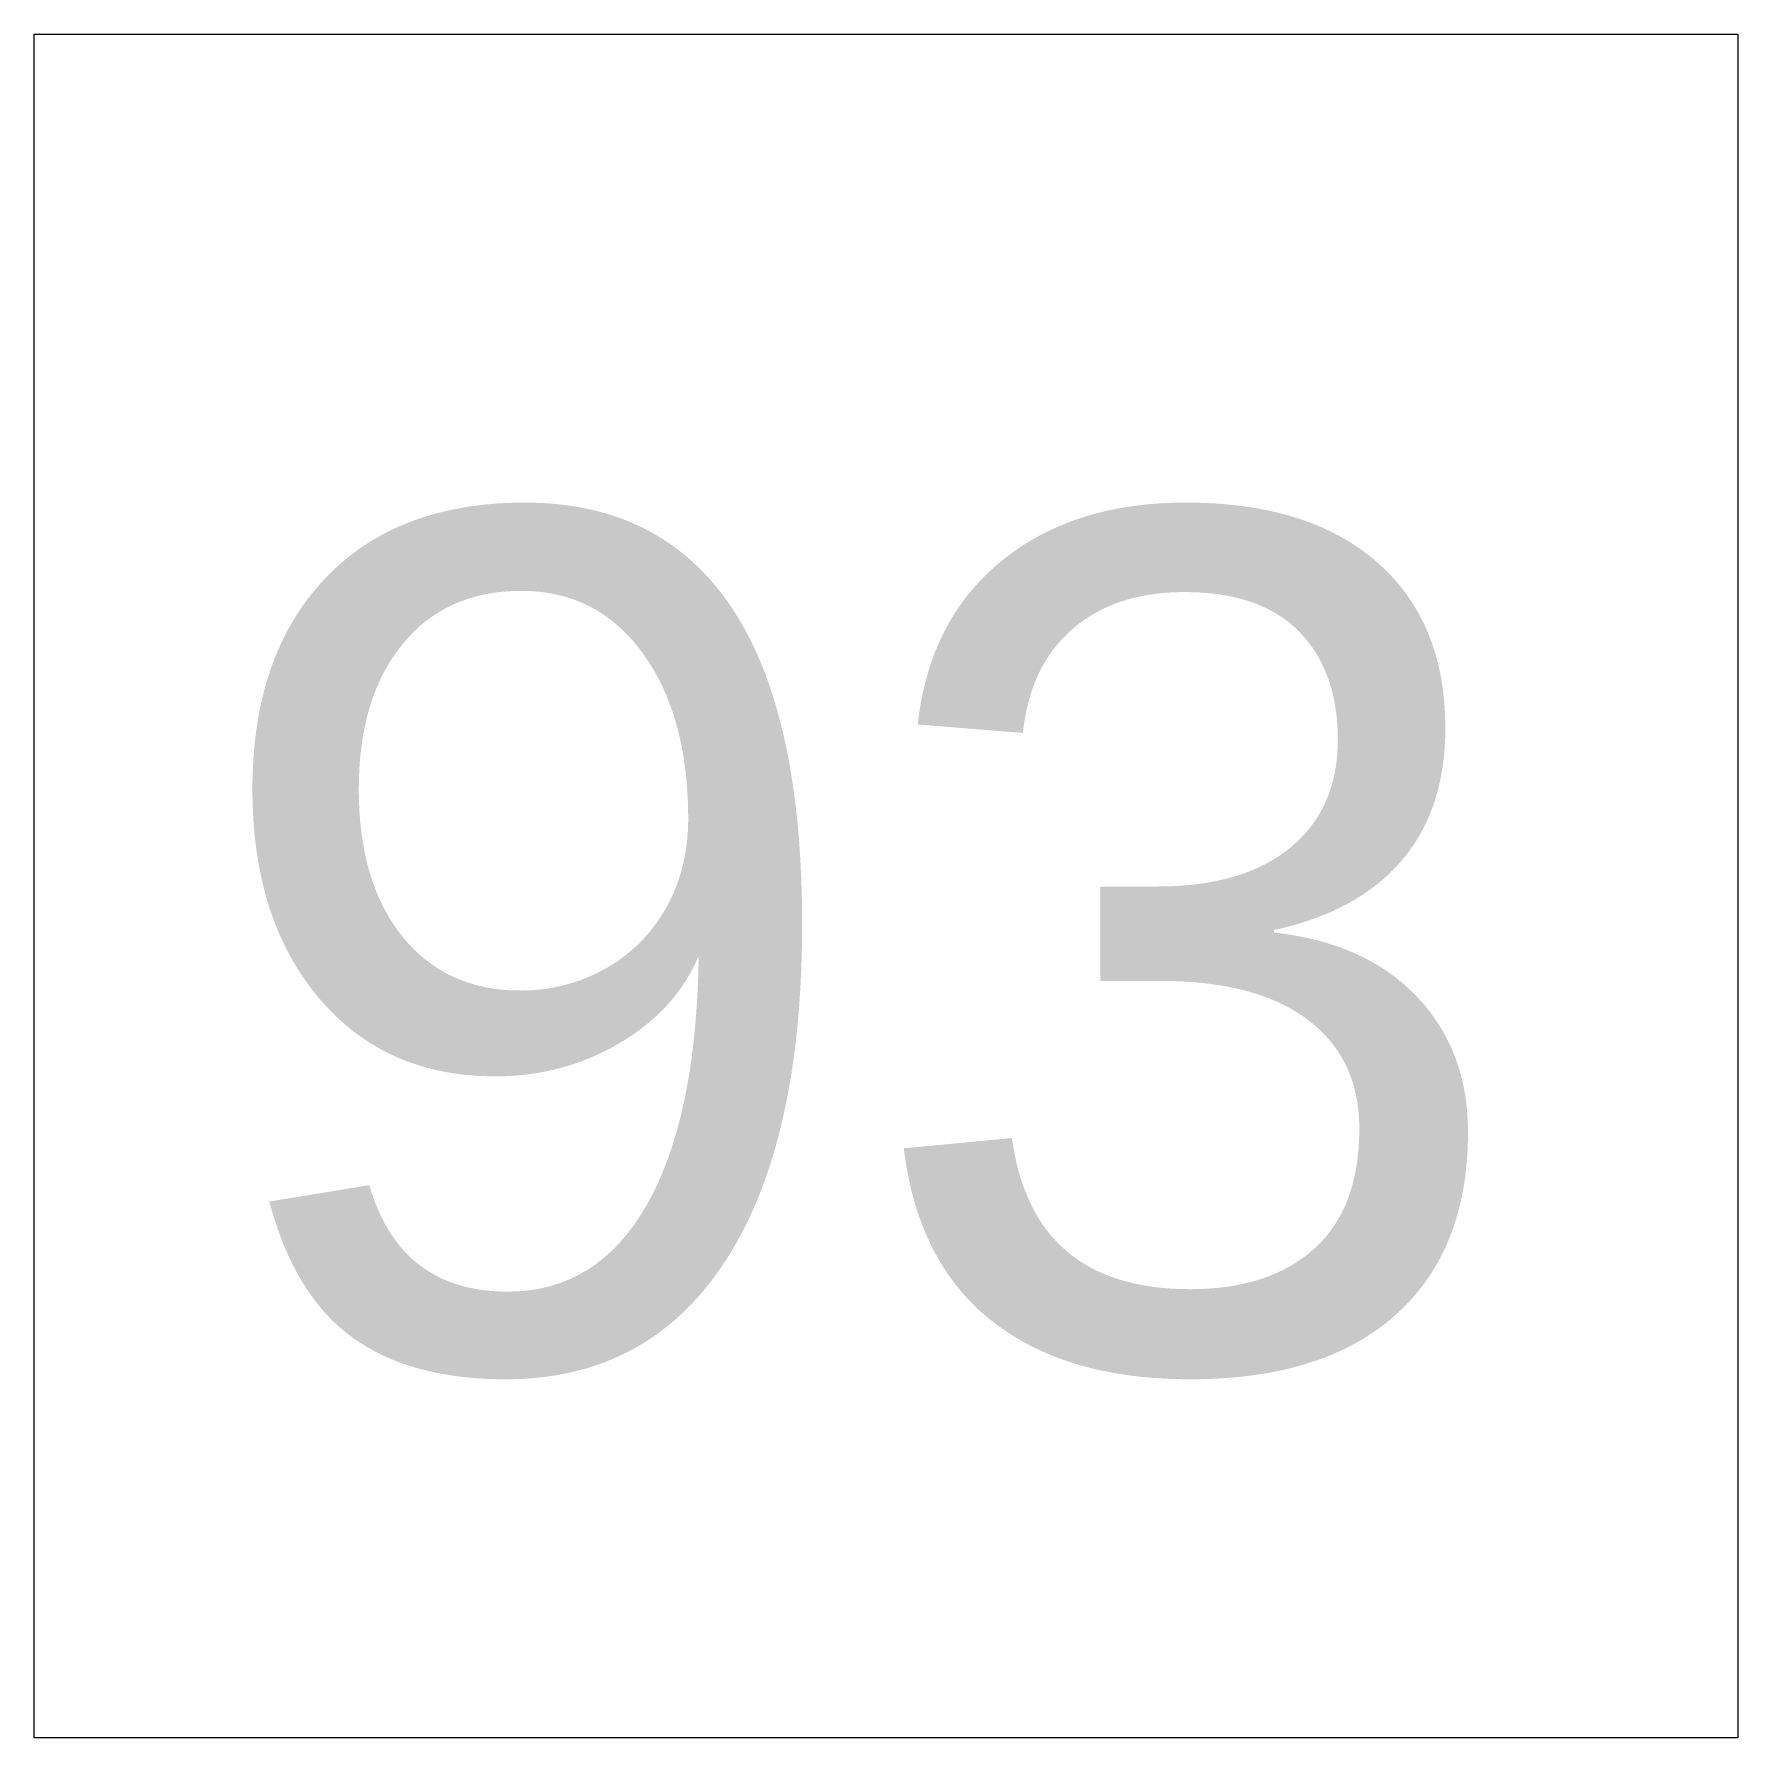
# Model space of a CAD drawing. Header units: inches. Extents: x 406.88 to 410.88, y 392.56 to 396.56.
import ezdxf

# ---------------------------------------------------------------- set-up
doc = ezdxf.new("R2010")
doc.units = ezdxf.units.IN
doc.header["$MEASUREMENT"] = 0
doc.layers.add('A-101-RCP', color=3, linetype='Continuous', lineweight=9)
doc.styles.get("Standard").update_dxf_attribs({"font": 'Arial.ttf', "height": 2})

msp = doc.modelspace()

# ---------------------------------------------------------------- linework, layer by layer
at = {"layer": 'A-101-RCP', "lineweight": 5}
msp.add_lwpolyline([(406.8761, 392.5573), (406.8761, 396.5573), (410.8761, 396.5573), (410.8761, 392.5573)], close=True, dxfattribs=at)

# ---------------------------------------------------------------- texts
at = {"layer": 'A-101-RCP', "lineweight": 5, "insert": (407.2578, 395.4276), "char_height": 2, "attachment_point": 1}
msp.add_mtext_dynamic_manual_height_columns('93', width=3.636507, gutter_width=10, heights=[0], dxfattribs=at)

doc.saveas('drawing.dxf')
